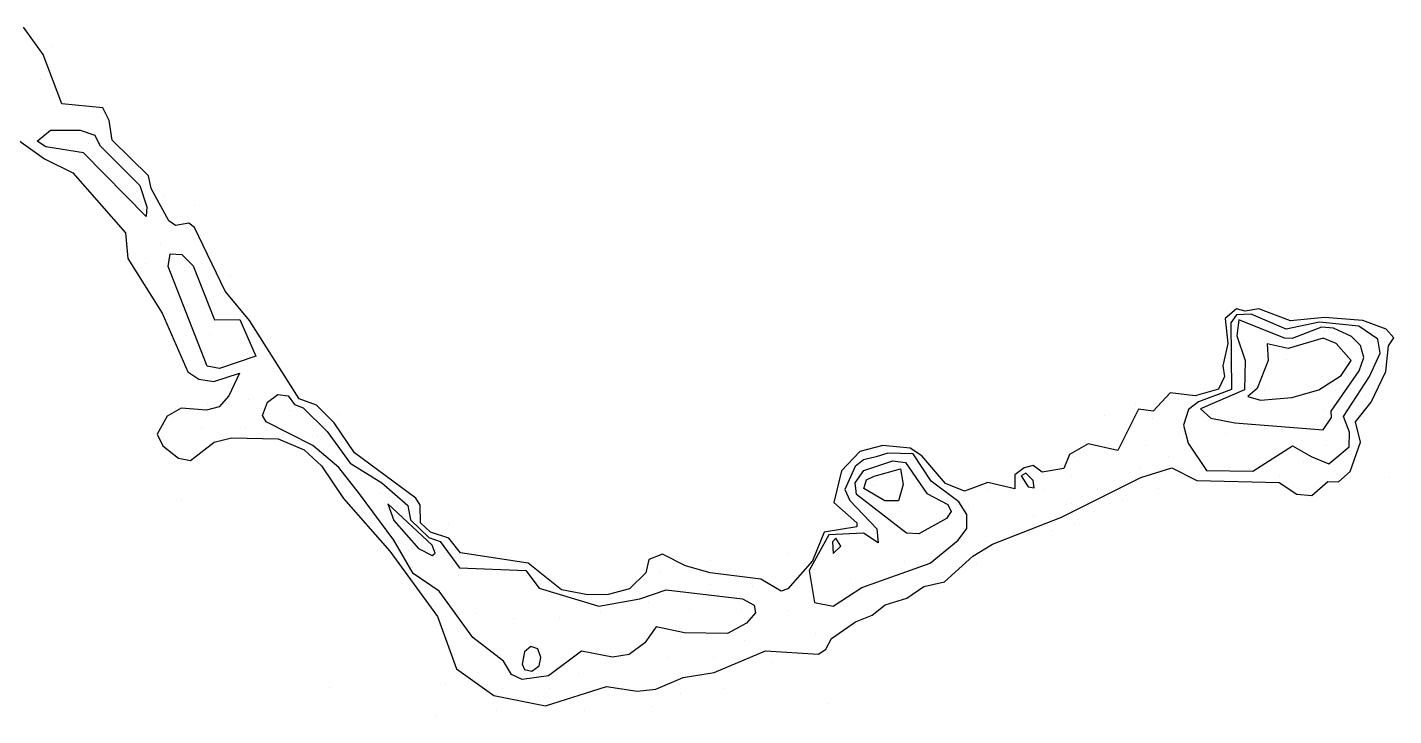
# Model space of a CAD drawing. Extents: x 486499 to 492463, y 5457277 to 5462406.
# Drawn here: x 489655 to 492463, y 5457277 to 5458691 of the extents above; entities that cross this region are included whole.
import ezdxf

# ---------------------------------------------------------------- set-up
doc = ezdxf.new("R2010")
doc.units = 0
doc.layers.add('Contours', color=7, linetype='Continuous')
doc.layers.add('Depths', color=7, linetype='Continuous')

msp = doc.modelspace()

# ---------------------------------------------------------------- linework, layer by layer
at = {"layer": 'Contours'}
for points in [[(489572, 5458504.6), (489689.6, 5458420.7), (489747.9, 5458392.3), (489856, 5458268.7), (489861.3, 5458215.8), (489931.7, 5458103.5), (489984.3, 5457983.4), (490006.7, 5457967.8), (490037.7, 5457963.4), (490090.4, 5457980.1), (490069, 5457934.1), (490049, 5457910.9), (490022.6, 5457904.5), (489970.5, 5457908.5), (489941.7, 5457891.9), (489921.4, 5457855.1), (489933.3, 5457831), (489965.4, 5457805.5), (489990, 5457800.6), (490038.6, 5457838.6), (490073.9, 5457847.4), (490170.1, 5457845.1), (490223.8, 5457822.5), (490259, 5457789.7), (490304.3, 5457722.6), (490399.4, 5457614.4), (490497.2, 5457480.3), (490536.5, 5457372.7), (490613.2, 5457317.8), (490719.6, 5457297), (490845.1, 5457336.6), (490907.6, 5457326.9), (490946, 5457331), (491002.3, 5457354.9), (491066.3, 5457365.1), (491171.6, 5457409.8), (491280.8, 5457403.2), (491295.6, 5457412.9), (491307, 5457435.2), (491356.6, 5457469.4), (491390.7, 5457483), (491417.2, 5457504.3), (491462.1, 5457518.2), (491497.1, 5457542.3), (491539.4, 5457551.4), (491597.8, 5457604.5), (491638.1, 5457629.1), (491780.1, 5457684.3), (491943.1, 5457765.7), (492006.6, 5457785.5), (492058.2, 5457760), (492227, 5457755.9), (492263.5, 5457732), (492294.2, 5457728.9), (492327.5, 5457757.5), (492349, 5457757), (492373, 5457778.3), (492394.6, 5457838.6), (492384.1, 5457880.4), (492416, 5457920.9), (492446.4, 5457983.5), (492452.2, 5458036.6), (492462.6, 5458053.3), (492447.2, 5458070.9), (492399.4, 5458088.5), (492320.1, 5458094.8), (492250.8, 5458088), (492185.8, 5458112.6), (492157.3, 5458107.6), (492139.6, 5458112.7), (492116, 5458092.5), (492121.5, 5458041), (492111.3, 5457995.1), (492115, 5457973.3), (492102.8, 5457947.2), (492054.8, 5457933.6), (492003.4, 5457939.7), (491968.2, 5457902.5), (491938.5, 5457906.6), (491895.7, 5457821.7), (491834.4, 5457835.4), (491796.1, 5457813.2), (491784.7, 5457784.3), (491740.2, 5457777.2), (491722, 5457790.6), (491703.3, 5457785.5), (491684.1, 5457771.4), (491683.8, 5457742.8), (491628.8, 5457755.9), (491580.9, 5457737.9), (491541.2, 5457753.5), (491493.1, 5457810.4), (491468.8, 5457826.5), (491413, 5457832), (491365.3, 5457819.5), (491327.5, 5457780), (491312.2, 5457714.3), (491359.3, 5457672.8), (491359.2, 5457664.9), (491292.2, 5457653.5), (491267.9, 5457594.5), (491217.4, 5457537.1), (491203.8, 5457532.4), (491161.8, 5457556.8), (491057.6, 5457569.9), (491007, 5457584.2), (490960, 5457608.3), (490931.7, 5457597.7), (490925.7, 5457570.4), (490892.3, 5457537.1), (490848.6, 5457525.8), (490806.8, 5457525), (490752.3, 5457535.2), (490683.7, 5457590), (490545, 5457610.9), (490520.8, 5457641.5), (490483.2, 5457653.5), (490462.9, 5457672.9), (490461.6, 5457709), (490453, 5457723.7), (490326.8, 5457816.7), (490284.9, 5457878.2), (490249.1, 5457914.4), (490213.4, 5457927.9), (490111, 5458088.4), (490060.8, 5458149), (489998.2, 5458279.4), (489986.3, 5458288.7), (489959.2, 5458284.1), (489945.5, 5458293.1), (489909.2, 5458360.1), (489903.5, 5458385.5), (489828.7, 5458459.3), (489823, 5458499.7), (489809.8, 5458525.7), (489725.6, 5458533.7), (489687.4, 5458635.4), (489646.9, 5458691)], [(489763, 5458479.7), (489793.2, 5458469.4), (489803.4, 5458448), (489885.7, 5458365.8), (489900, 5458322.1), (489898.6, 5458302), (489769.8, 5458432.8), (489692.8, 5458445.5), (489674.8, 5458457), (489701.9, 5458479.7), (489763, 5458479.7)], [(490039.5, 5458090.2), (490091.1, 5458090.3), (490124.3, 5458015.5), (490049.7, 5457989.8), (490024.4, 5457994.7), (489944.2, 5458199.3), (489948.4, 5458225.7), (489972.3, 5458223.9), (489995.2, 5458201), (490039.5, 5458090.2)], [(492292.7, 5457808.8), (492329.5, 5457794.4), (492371.1, 5457828.9), (492371.5, 5457858.9), (492359.2, 5457891.6), (492413.1, 5457973.3), (492434.8, 5458021.5), (492429.7, 5458050.2), (492390.7, 5458076.9), (492310.1, 5458084.9), (492241.9, 5458070.5), (492169.6, 5458101.3), (492139.3, 5458100.3), (492127.7, 5458083.7), (492129.6, 5457946.8), (492061.6, 5457921.8), (492041.2, 5457905.8), (492030.9, 5457873.4), (492040.3, 5457836.5), (492077.8, 5457780.6), (492173, 5457779.2), (492254.5, 5457831.1), (492292.7, 5457808.8)], [(492136.2, 5457878.6), (492317.7, 5457863.8), (492334.9, 5457889.3), (492333.9, 5457902), (492391.9, 5457985), (492401, 5458012.8), (492394.1, 5458037), (492376.2, 5458056), (492338.6, 5458072.6), (492314.3, 5458074.9), (492254, 5458051.3), (492238, 5458052), (492144.7, 5458089.8), (492140.2, 5458057.3), (492157.7, 5458006.3), (492156.3, 5457946.3), (492065.5, 5457906.9), (492086.8, 5457887.7), (492136.2, 5457878.6)], [(492204.7, 5458006.6), (492182, 5457949), (492162.9, 5457932.4), (492188.7, 5457925.2), (492253.5, 5457930.7), (492308.5, 5457946.3), (492355, 5457975.5), (492375.5, 5458006.2), (492344.3, 5458041.4), (492317.5, 5458052.6), (492245.6, 5458031.1), (492202.3, 5458040.3), (492204.7, 5458006.6)], [(490241.3, 5457831.9), (490145.2, 5457880.7), (490137.7, 5457893.5), (490148.2, 5457920.9), (490169.1, 5457936.4), (490190.9, 5457934), (490203.6, 5457916), (490221.3, 5457909.4), (490270.5, 5457860.4), (490317.7, 5457795.2), (490383.3, 5457755.1), (490436.8, 5457708.4), (490441.9, 5457679), (490480, 5457642.5), (490503.3, 5457634.8), (490543, 5457580.3), (490678.8, 5457574.7), (490706.4, 5457538.7), (490829.2, 5457501.4), (490913.2, 5457516.6), (490967.7, 5457535), (491124.5, 5457516.6), (491148.1, 5457503.6), (491151.3, 5457488.2), (491132.7, 5457466.7), (491093.7, 5457445.1), (491005.4, 5457447), (490946.9, 5457459.2), (490923.5, 5457426.1), (490891.2, 5457402.6), (490856.9, 5457396.7), (490793.6, 5457409), (490725.7, 5457358.3), (490671.3, 5457351.2), (490649.7, 5457361.4), (490633, 5457388.7), (490570.3, 5457437), (490501.2, 5457532.5), (490447.3, 5457568.7), (490407.8, 5457637), (490337.1, 5457732.4), (490295, 5457786.2), (490241.3, 5457831.9)], [(491398.7, 5457808.2), (491373, 5457802.3), (491355.6, 5457788.3), (491334.5, 5457741), (491345.1, 5457718.9), (491400.3, 5457660.2), (491403.4, 5457631.7), (491373.3, 5457651.5), (491302.1, 5457648), (491261.5, 5457574.7), (491272.1, 5457509), (491310.7, 5457501.9), (491369.9, 5457540.1), (491510.2, 5457589.8), (491567.4, 5457637.1), (491585.6, 5457661.3), (491585.1, 5457689.7), (491569.1, 5457715.9), (491512.4, 5457758.7), (491475.4, 5457814.8), (491423.2, 5457816.2), (491398.7, 5457808.2)], [(491433.3, 5457800.4), (491459.4, 5457796.7), (491503.3, 5457732.8), (491546.4, 5457710.7), (491553.1, 5457696), (491543.3, 5457681.7), (491487, 5457650.5), (491461.6, 5457651.3), (491358.7, 5457731.1), (491355.8, 5457754.7), (491373.7, 5457780.6), (491433.3, 5457800.4)], [(491394.6, 5457768.6), (491449.3, 5457784.1), (491454.5, 5457751.4), (491444.8, 5457718.2), (491416.7, 5457717.8), (491373.8, 5457743.4), (491379.5, 5457761.1), (491394.6, 5457768.6)], [(491721.5, 5457759.7), (491706.7, 5457775), (491697.3, 5457769.3), (491711.3, 5457746.7), (491723.5, 5457745), (491721.5, 5457759.7)], [(490458.7, 5457620.2), (490486.4, 5457605.5), (490492.4, 5457610.2), (490486.7, 5457626.9), (490395.3, 5457711.9), (490407.7, 5457677.3), (490458.7, 5457620.2)], [(491309.2, 5457634), (491310.5, 5457609.5), (491326.7, 5457624.9), (491316.4, 5457641.3), (491309.2, 5457634)], [(490691.5, 5457367.9), (490706.3, 5457379), (490709.9, 5457396.4), (490703.8, 5457413.6), (490689.2, 5457418.4), (490676.1, 5457407.9), (490671.6, 5457382.2), (490676.4, 5457371.4), (490691.5, 5457367.9)]]:
    msp.add_lwpolyline(points, dxfattribs=at)
at = {"layer": 'Depths'}
for p, q in [((489703.6, 5458652.2), (489703.6, 5458652.2)), ((489681.7, 5458583.2), (489681.7, 5458583.2)), ((489726.3, 5458534.1), (489726.3, 5458534.1)), ((489806, 5458515.7), (489806, 5458515.7)), ((489689.8, 5458452.7), (489689.8, 5458452.7)), ((489781.1, 5458452.7), (489781.1, 5458452.7)), ((489855.7, 5458440.1), (489855.7, 5458440.1)), ((489878.6, 5458353.2), (489878.6, 5458353.2)), ((489933.4, 5458343.8), (489933.4, 5458343.8)), ((489998.4, 5458324.1), (489998.4, 5458324.1)), ((489985.4, 5458277.6), (489985.4, 5458277.6)), ((489928.3, 5458246.8), (489928.3, 5458246.8)), ((489896.6, 5458206.5), (489896.6, 5458206.5)), ((489978.1, 5458190.7), (489978.1, 5458190.7)), ((490071.5, 5458178.4), (490071.5, 5458178.4)), ((490083.6, 5458089.2), (490083.6, 5458089.2)), ((492146.7, 5458084.2), (492146.7, 5458084.2)), ((490028.8, 5458060.7), (490028.8, 5458060.7)), ((492266.2, 5458082.1), (492266.2, 5458082.1)), ((492321.1, 5458065.3), (492321.1, 5458065.3)), ((492386.5, 5458071), (492386.5, 5458071)), ((492444.4, 5458043), (492444.4, 5458043)), ((490041, 5457999.8), (490041, 5457999.8)), ((490108, 5458020.1), (490108, 5458020.1)), ((492127.2, 5458002.9), (492127.2, 5458002.9)), ((492242.9, 5458008.4), (492242.9, 5458008.4)), ((492363.4, 5458002.4), (492363.4, 5458002.4)), ((490090.2, 5457981.2), (490090.2, 5457981.2)), ((490159.5, 5457989.7), (490159.5, 5457989.7)), ((492440.3, 5457993.2), (492440.3, 5457993.2)), ((492196.4, 5457945.5), (492196.4, 5457945.5)), ((490024.5, 5457919), (490024.5, 5457919)), ((490109.8, 5457925.7), (490109.8, 5457925.7)), ((491931.8, 5457916.1), (491931.8, 5457916.1)), ((492020.3, 5457926.7), (492020.3, 5457926.7)), ((492404.8, 5457932.8), (492404.8, 5457932.8)), ((490193.8, 5457904.4), (490193.8, 5457904.4)), ((490292.5, 5457895.8), (490292.5, 5457895.8)), ((491868.4, 5457894), (491868.4, 5457894)), ((492072, 5457906.4), (492072, 5457906.4)), ((492320.8, 5457906.4), (492320.8, 5457906.4)), ((490011.8, 5457866), (490011.8, 5457866)), ((490101.9, 5457866), (490101.9, 5457866)), ((491967.8, 5457886.6), (491967.8, 5457886.6)), ((492232.2, 5457864.5), (492232.2, 5457864.5)), ((490180.8, 5457854.6), (490180.8, 5457854.6)), ((490250.5, 5457850.9), (490250.5, 5457850.9)), ((491835, 5457835.9), (491835, 5457835.9)), ((491953.5, 5457832.6), (491953.5, 5457832.6)), ((492020.3, 5457855.9), (492020.3, 5457855.9)), ((492116.2, 5457856.3), (492116.2, 5457856.3)), ((492324.2, 5457830.9), (492324.2, 5457830.9)), ((492384.3, 5457835.9), (492384.3, 5457835.9)), ((491470.2, 5457814), (491470.2, 5457814)), ((491807.2, 5457808.4), (491807.2, 5457808.4)), ((491896.6, 5457823.3), (491896.6, 5457823.3)), ((491999.8, 5457808.4), (491999.8, 5457808.4)), ((490313, 5457784.5), (490313, 5457784.5)), ((491448.6, 5457776.7), (491448.6, 5457776.7)), ((491939.4, 5457783.5), (491939.4, 5457783.5)), ((492077.1, 5457779.1), (492077.1, 5457779.1)), ((492125.4, 5457786.7), (492125.4, 5457786.7)), ((492173.9, 5457779.1), (492173.9, 5457779.1)), ((492276.9, 5457797.7), (492276.9, 5457797.7)), ((490420.1, 5457756.5), (490420.1, 5457756.5)), ((491392.7, 5457749), (491392.7, 5457749)), ((491520.1, 5457769.3), (491520.1, 5457769.3)), ((491703.2, 5457767.5), (491703.2, 5457767.5)), ((491800.8, 5457769.3), (491800.8, 5457769.3)), ((492227.1, 5457769.3), (492227.1, 5457769.3)), ((492454.5, 5457765.7), (492454.5, 5457765.7)), ((489970.5, 5457718.8), (489970.5, 5457718.8)), ((490297.3, 5457730.7), (490297.3, 5457730.7)), ((490380.7, 5457734), (490380.7, 5457734)), ((491629.6, 5457742.3), (491629.6, 5457742.3)), ((491743.1, 5457742.3), (491743.1, 5457742.3)), ((491854.1, 5457740.8), (491854.1, 5457740.8)), ((491904.3, 5457720), (491904.3, 5457720)), ((491978.6, 5457744.3), (491978.6, 5457744.3)), ((492280.8, 5457739), (492280.8, 5457739)), ((490347.8, 5457691.1), (490347.8, 5457691.1)), ((491448.6, 5457706.3), (491448.6, 5457706.3)), ((491535.7, 5457707.4), (491535.7, 5457707.4)), ((491589.5, 5457708.9), (491589.5, 5457708.9)), ((491800.8, 5457712.4), (491800.8, 5457712.4)), ((490409.7, 5457688.5), (490409.7, 5457688.5)), ((490521, 5457669.5), (490521, 5457669.5)), ((491722.9, 5457688.9), (491722.9, 5457688.9)), ((491805.7, 5457668.9), (491805.7, 5457668.9)), ((490394, 5457637.8), (490394, 5457637.8)), ((491315.4, 5457636.3), (491315.4, 5457636.3)), ((491392.7, 5457656.5), (491392.7, 5457656.5)), ((491714.8, 5457652.1), (491714.8, 5457652.1)), ((491759.3, 5457656.1), (491759.3, 5457656.1)), ((490477.2, 5457624.6), (490477.2, 5457624.6)), ((491218.4, 5457608.8), (491218.4, 5457608.8)), ((491623.2, 5457634.2), (491623.2, 5457634.2)), ((490447, 5457581.4), (490447, 5457581.4)), ((491058.7, 5457594.6), (491058.7, 5457594.6)), ((491458, 5457592.6), (491458, 5457592.6)), ((491605.1, 5457588.8), (491605.1, 5457588.8)), ((490541.4, 5457565.2), (490541.4, 5457565.2)), ((490679.4, 5457565.2), (490679.4, 5457565.2)), ((490955.3, 5457573.8), (490955.3, 5457573.8)), ((491269.2, 5457572.3), (491269.2, 5457572.3)), ((491346.3, 5457558), (491346.3, 5457558)), ((491534.4, 5457563.1), (491534.4, 5457563.1)), ((490752.8, 5457527.6), (490752.8, 5457527.6)), ((491058.3, 5457545.4), (491058.3, 5457545.4)), ((491145.4, 5457541.9), (491145.4, 5457541.9)), ((490493.4, 5457502.7), (490493.4, 5457502.7)), ((490931.2, 5457508.3), (490931.2, 5457508.3)), ((491016.4, 5457494.1), (491016.4, 5457494.1)), ((491122, 5457494.1), (491122, 5457494.1)), ((490577.8, 5457486.8), (490577.8, 5457486.8)), ((490653.1, 5457475.8), (490653.1, 5457475.8)), ((490748.5, 5457477.8), (490748.5, 5457477.8)), ((490831.7, 5457490), (490831.7, 5457490)), ((491217.2, 5457491.8), (491217.2, 5457491.8)), ((490946.7, 5457458.4), (490946.7, 5457458.4)), ((491275, 5457445.8), (491275, 5457445.8)), ((491129.4, 5457431.6), (491129.4, 5457431.6)), ((490532.5, 5457403.2), (490532.5, 5457403.2)), ((490632.9, 5457388.2), (490632.9, 5457388.2)), ((490874.3, 5457406.7), (490874.3, 5457406.7)), ((490969.5, 5457396.1), (490969.5, 5457396.1)), ((491065.4, 5457396.1), (491065.4, 5457396.1)), ((491186.3, 5457385.7), (491186.3, 5457385.7)), ((490686.6, 5457376.8), (490686.6, 5457376.8)), ((490788.3, 5457364.1), (490788.3, 5457364.1)), ((490276.2, 5457333.5), (490276.2, 5457333.5)), ((490514, 5457342.7), (490514, 5457342.7)), ((490632, 5457332.1), (490632, 5457332.1)), ((490727.9, 5457332.1), (490727.9, 5457332.1)), ((490861.6, 5457343.1), (490861.6, 5457343.1)), ((491087.7, 5457332.3), (491087.7, 5457332.3)), ((490996, 5457323), (490996, 5457323)), ((491301.1, 5457302.1), (491301.1, 5457302.1)), ((490493.1, 5457276.6), (490493.1, 5457276.6)), ((490618.4, 5457287), (490618.4, 5457287)), ((490721.3, 5457296.3), (490721.3, 5457296.3)), ((490800.6, 5457287), (490800.6, 5457287)), ((490938.4, 5457296.3), (490938.4, 5457296.3))]:
    msp.add_line(p, q, dxfattribs=at)

doc.saveas('drawing.dxf')
